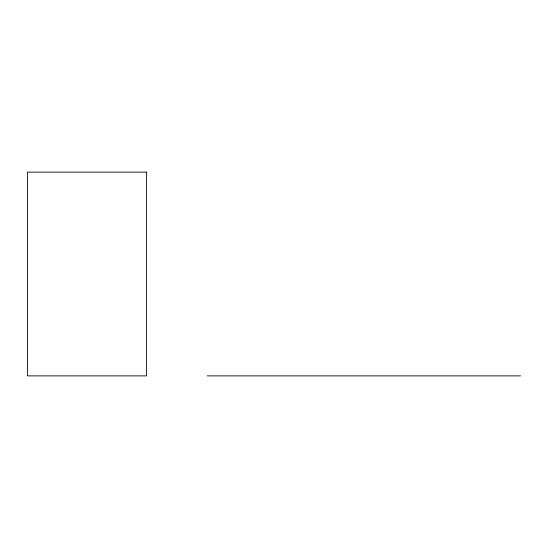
<?xml version="1.0" encoding="UTF-8"?>
<svg xmlns="http://www.w3.org/2000/svg" width="548" height="548" viewBox="0 0 548 548"><rect width="100%" height="100%" fill="white"/><g stroke="black" fill="none" stroke-linecap="round" stroke-linejoin="round"><path stroke-width="0.82" d="M207.123 375.88L520.6 375.88M146.515 172.12L27.4 172.12L27.4 375.88L146.515 375.88L146.515 172.12"/></g></svg>
